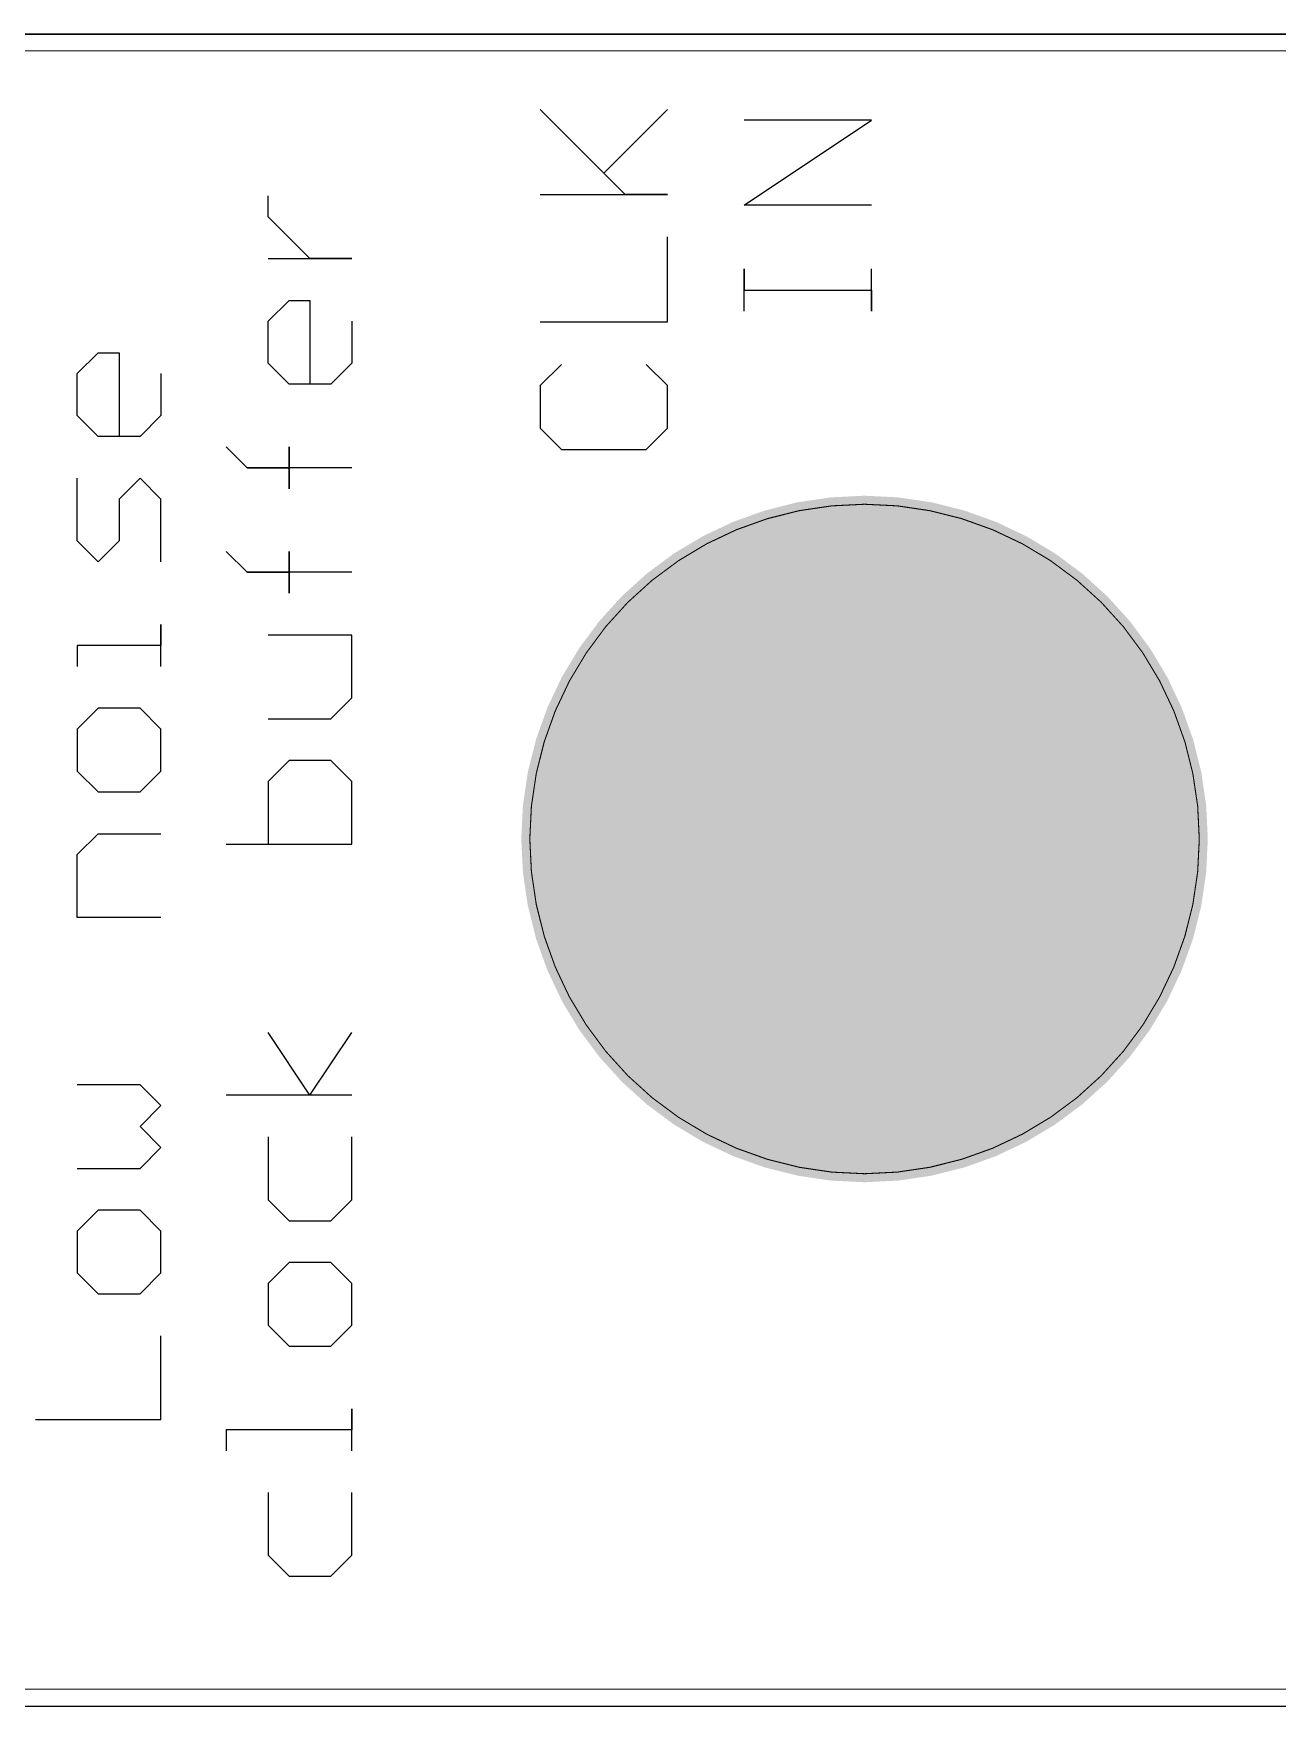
# Model space of a CAD drawing. Header units: millimetres. Extents: x 80 to 209, y 77 to 97.
# Drawn here: x 97.33 to 112.2, y 76.73 to 96.73 of the extents above; entities that cross this region are included whole.
import ezdxf

# ---------------------------------------------------------------- set-up
doc = ezdxf.new("R2010")
doc.units = ezdxf.units.MM
for name, color, linetype in [('BottomLayer', 5, 'Continuous'), ('BottomSolder', 6, 'Continuous'), ('Mechanical1', 6, 'Continuous'), ('Mechanical2', 216, 'Continuous'), ('Mechanical4', 56, 'Continuous'), ('MultiLayer', 9, 'Continuous'), ('PadHoleLayer', 156, 'Continuous'), ('TopLayer', 1, 'Continuous'), ('TopOverlay', 2, 'Continuous'), ('TopSolder', 216, 'Continuous')]:
    doc.layers.add(name, color=color, linetype=linetype)

msp = doc.modelspace()

# ---------------------------------------------------------------- linework, layer by layer
at = {"layer": 'BottomLayer', "const_width": 4}
msp.add_lwpolyline([(105.263, 87.101, 1), (109.263, 87.101, 1)], format="xyb", close=True, dxfattribs=at)
at = {"layer": 'BottomSolder', "const_width": 4.102}
msp.add_lwpolyline([(105.212, 87.101, 1), (109.314, 87.101, 1)], format="xyb", close=True, dxfattribs=at)
at = {"layer": 'Mechanical1'}
for points in [[(80.101, 96.72), (208.501, 96.72)], [(80.101, 76.74), (208.501, 76.74)]]:
    msp.add_lwpolyline(points, dxfattribs=at)
for points, const_width in [([(111.263, 87.101, 1), (103.263, 87.101, 1)], 0.0127), ([(103.26, 87.101, 1), (103.266, 87.101, 1)], 0.00635), ([(111.26, 87.101, 1), (111.266, 87.101, 1)], 0.00635)]:
    msp.add_lwpolyline(points, format="xyb", close=True, dxfattribs=dict(at, const_width=const_width))
at = {"layer": 'Mechanical2', "const_width": 0.0127}
for points in [[(80.101, 96.72), (208.501, 96.72)], [(80.101, 76.74), (208.501, 76.74)]]:
    msp.add_lwpolyline(points, dxfattribs=at)
at = {"layer": 'Mechanical4', "const_width": 0.0127}
for points in [[(80.101, 96.52), (208.501, 96.52)], [(80.101, 76.94), (208.501, 76.94)]]:
    msp.add_lwpolyline(points, dxfattribs=at)
at = {"layer": 'MultiLayer', "const_width": 4}
msp.add_lwpolyline([(105.263, 87.101, 1), (109.263, 87.101, 1)], format="xyb", close=True, dxfattribs=at)
at = {"layer": 'PadHoleLayer', "const_width": 4}
msp.add_lwpolyline([(105.263, 87.101, 1), (109.263, 87.101, 1)], format="xyb", close=True, dxfattribs=at)
at = {"layer": 'TopLayer', "const_width": 4}
msp.add_lwpolyline([(105.263, 87.101, 1), (109.263, 87.101, 1)], format="xyb", close=True, dxfattribs=at)
at = {"layer": 'TopOverlay'}
for p, q in [((104.401, 94.803), (103.386, 95.819)), ((103.386, 95.819), (104.148, 95.057)), ((104.148, 95.057), (104.909, 95.819)), ((105.824, 94.676), (107.347, 95.692)), ((107.347, 95.692), (105.824, 95.692)), ((100.136, 94.536), (100.136, 94.786)), ((103.386, 94.803), (104.909, 94.803)), ((104.909, 94.803), (104.401, 94.803)), ((107.347, 94.676), (105.824, 94.676)), ((100.386, 94.286), (100.136, 94.536)), ((100.636, 94.036), (100.386, 94.286)), ((104.909, 93.28), (104.909, 94.295)), ((100.136, 94.036), (101.136, 94.036)), ((101.136, 94.036), (100.636, 94.036)), ((105.824, 93.407), (105.824, 93.914)), ((105.824, 93.914), (105.824, 93.66)), ((107.347, 93.407), (107.347, 93.914)), ((105.824, 93.66), (107.347, 93.66)), ((107.347, 93.66), (107.347, 93.407)), ((100.136, 93.287), (100.386, 93.536)), ((100.386, 93.536), (100.636, 93.536)), ((100.636, 93.536), (100.636, 92.537)), ((100.136, 92.787), (100.136, 93.287)), ((101.136, 93.287), (101.136, 92.787)), ((103.386, 93.28), (104.909, 93.28)), ((97.856, 92.662), (98.106, 92.912)), ((98.106, 92.912), (98.356, 92.912)), ((98.356, 92.912), (98.356, 91.912)), ((100.386, 92.537), (100.136, 92.787)), ((101.136, 92.787), (100.886, 92.537)), ((103.64, 92.772), (103.386, 92.518)), ((104.909, 92.518), (104.655, 92.772)), ((97.856, 92.162), (97.856, 92.662)), ((98.856, 92.662), (98.856, 92.162)), ((100.886, 92.537), (100.386, 92.537)), ((103.386, 92.518), (103.386, 92.01)), ((104.909, 92.01), (104.909, 92.518)), ((98.106, 91.912), (97.856, 92.162)), ((98.856, 92.162), (98.606, 91.912)), ((103.386, 92.01), (103.64, 91.756)), ((104.655, 91.756), (104.909, 92.01)), ((98.606, 91.912), (98.106, 91.912)), ((99.886, 91.537), (99.636, 91.787)), ((100.386, 91.287), (100.386, 91.787)), ((100.386, 91.787), (100.386, 91.537)), ((103.64, 91.756), (104.655, 91.756)), ((97.856, 90.662), (97.856, 91.412)), ((98.606, 91.412), (98.356, 91.162)), ((98.856, 91.162), (98.606, 91.412)), ((101.136, 91.537), (99.886, 91.537)), ((99.886, 91.537), (100.386, 91.537)), ((100.386, 91.537), (99.886, 91.537)), ((100.386, 91.537), (100.386, 91.287)), ((98.356, 91.162), (98.356, 90.662)), ((98.856, 90.412), (98.856, 91.162)), ((98.106, 90.412), (97.856, 90.662)), ((98.356, 90.662), (98.106, 90.412)), ((99.886, 90.288), (99.636, 90.537)), ((100.386, 90.038), (100.386, 90.537)), ((100.386, 90.537), (100.386, 90.288)), ((101.136, 90.288), (99.886, 90.288)), ((99.886, 90.288), (100.386, 90.288)), ((100.386, 90.288), (99.886, 90.288)), ((100.386, 90.288), (100.386, 90.038)), ((98.856, 89.163), (98.856, 89.663)), ((98.856, 89.663), (98.856, 89.413)), ((98.856, 89.413), (97.856, 89.413)), ((97.856, 89.413), (97.856, 89.163)), ((101.136, 89.538), (100.136, 89.538)), ((101.136, 88.788), (101.136, 89.538)), ((100.886, 88.538), (101.136, 88.788)), ((98.106, 88.663), (97.856, 88.413)), ((98.606, 88.663), (98.106, 88.663)), ((98.856, 88.413), (98.606, 88.663)), ((97.856, 88.413), (97.856, 87.913)), ((98.856, 87.913), (98.856, 88.413)), ((100.136, 88.538), (100.886, 88.538)), ((100.386, 88.038), (100.136, 87.788)), ((100.636, 88.038), (100.386, 88.038)), ((100.886, 88.038), (100.636, 88.038)), ((101.136, 87.788), (100.886, 88.038)), ((97.856, 87.913), (98.106, 87.663)), ((98.606, 87.663), (98.856, 87.913)), ((100.136, 87.788), (100.136, 87.039)), ((101.136, 87.039), (101.136, 87.788)), ((98.106, 87.663), (98.606, 87.663)), ((97.856, 86.914), (98.106, 87.164)), ((98.106, 87.164), (98.856, 87.164)), ((99.636, 87.039), (101.136, 87.039)), ((97.856, 86.164), (97.856, 86.914)), ((98.856, 86.164), (97.856, 86.164)), ((100.636, 84.04), (100.136, 84.789)), ((100.636, 84.04), (101.136, 84.789)), ((98.606, 84.165), (97.856, 84.165)), ((98.856, 83.915), (98.606, 84.165)), ((101.136, 84.04), (99.636, 84.04)), ((98.606, 83.665), (98.856, 83.915)), ((98.856, 83.415), (98.606, 83.665)), ((98.606, 83.165), (98.856, 83.415)), ((100.136, 83.54), (100.136, 82.79)), ((101.136, 82.79), (101.136, 83.54)), ((97.856, 83.165), (98.606, 83.165)), ((100.136, 82.79), (100.386, 82.54)), ((100.886, 82.54), (101.136, 82.79)), ((98.106, 82.665), (97.856, 82.415)), ((98.606, 82.665), (98.106, 82.665)), ((98.856, 82.415), (98.606, 82.665)), ((97.856, 82.415), (97.856, 81.915)), ((98.856, 81.915), (98.856, 82.415)), ((100.386, 82.54), (100.886, 82.54)), ((100.386, 82.04), (100.136, 81.79)), ((100.886, 82.04), (100.386, 82.04)), ((101.136, 81.79), (100.886, 82.04)), ((97.856, 81.915), (98.106, 81.665)), ((98.606, 81.665), (98.856, 81.915)), ((100.136, 81.79), (100.136, 81.29)), ((101.136, 81.29), (101.136, 81.79)), ((98.106, 81.665), (98.606, 81.665)), ((100.136, 81.29), (100.386, 81.041)), ((100.886, 81.041), (101.136, 81.29)), ((98.856, 80.166), (98.856, 81.165)), ((100.386, 81.041), (100.886, 81.041)), ((101.136, 79.791), (101.136, 80.291)), ((101.136, 80.291), (101.136, 80.041)), ((97.357, 80.166), (98.856, 80.166)), ((101.136, 80.041), (99.636, 80.041)), ((99.636, 80.041), (99.636, 79.791)), ((100.136, 79.291), (100.136, 78.541)), ((101.136, 78.541), (101.136, 79.291)), ((100.136, 78.541), (100.386, 78.291)), ((100.886, 78.291), (101.136, 78.541)), ((100.386, 78.291), (100.886, 78.291))]:
    msp.add_line(p, q, dxfattribs=at)
at = {"layer": 'TopSolder', "const_width": 4.102}
msp.add_lwpolyline([(105.212, 87.101, 1), (109.314, 87.101, 1)], format="xyb", close=True, dxfattribs=at)

doc.saveas('drawing.dxf')
